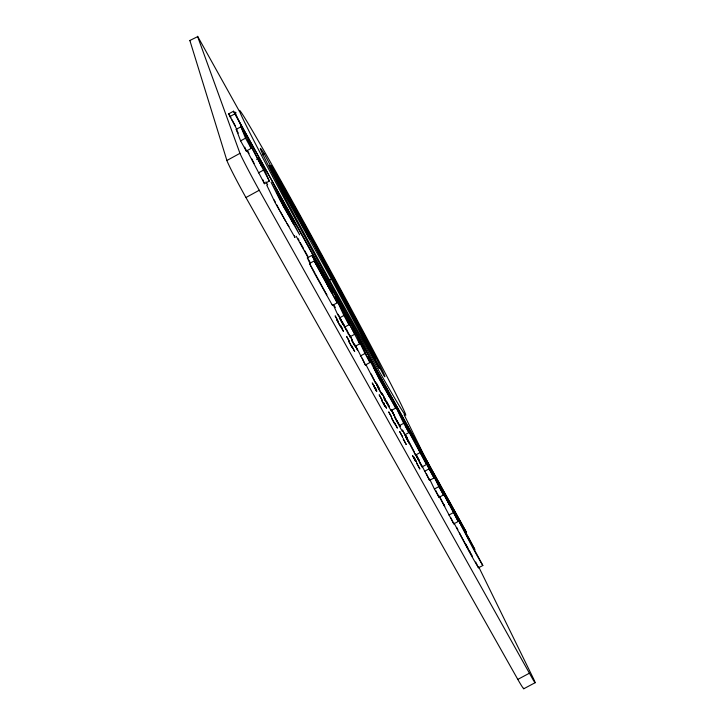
<?xml version="1.0" encoding="UTF-8"?>
<svg xmlns="http://www.w3.org/2000/svg" width="725" height="725" viewBox="0 0 725 725"><rect width="100%" height="100%" fill="white"/><g stroke="black" fill="none" stroke-linecap="round" stroke-linejoin="round"><path stroke-width="1.09" d="M523.722 688.197A35.307 1.242 62 0 1 518.384 680.431L245.095 196.022A39.286 1.713 61.2 0 1 227.052 160.986L189.859 40.482L197.78 36.585L239.468 111.414M236.876 129.512L228.683 113.87L233.513 111.224L466.456 532.386L233.513 111.224M229.734 116.662L234.619 113.979M246.79 150.138L264.462 183.724L269.328 181.06L248.013 140.605L251.203 148.398L246.301 151.09L240.609 140.858L236.223 129.367L240.927 126.784L261.933 166.687L258.426 158.349L256.559 159.373M240.609 140.858L245.521 138.158L240.927 126.784M226.871 160.506L239.957 153.328L197.517 36.259M262.323 154.86L264.217 153.827L310.218 239.612L269.174 165.3L271.957 171.526L331.407 279.125L379.329 368.481A129.675 2.365 61.4 0 1 299.561 224.859A129.675 2.365 61.4 0 1 264.217 153.827M258.426 172.876L263.302 170.203M245.938 197.535L259.233 190.258L533.092 679.769A35.317 0.933 61.9 0 0 533.618 678.963L478.609 566.696M310.11 263.673L307.337 257.892L311.922 255.39L328.217 284.427L332.63 293.027L317.287 265.151L337.225 302.814L332.576 305.343L332.231 304.998L314.804 273.914L309.512 263.483L314.197 260.937L331.434 292.275L311.922 255.39M329.44 280.203L331.407 279.125M339.228 318.03L343.904 315.484L335.548 297.477L354.172 333.038L352.894 328.76L360.706 342.862L369.995 362.509L365.382 365.01L355.631 345.707M344.366 327.256L349.033 324.718L342.245 310.164L359.654 343.868L355.014 346.396M349.749 336.935L354.407 334.406M360.352 355.993L364.983 353.483L357.751 338.131L359.654 343.868M388.029 405.601L391.11 410.567L395.75 408.103L384.767 386.425L368.264 357.198L379.012 378.586L395.75 408.103M418.796 460.982L422.086 466.891L426.563 464.471L409.833 432.562L414.863 440.564L402.873 420.165L393.276 401.605L403.716 423.291L399.185 425.747L402.284 431.33M405.266 434.556L408.882 432.608L405.583 425.774L426.563 464.471M420.002 452.654L415.507 455.073L404.976 434.755M424.542 471.304L429.019 468.894L417.736 445.739L434.039 477.947L429.581 480.358L422.131 466.257M458.209 521.502L435.698 479.089L443.464 494.939L439.024 497.323L434.402 489.013L438.852 486.62L427.252 462.903L449.554 504.963L441.597 488.786L445.993 496.716L458.209 521.502L453.805 523.876L438.589 495.266M448.893 515.04L453.306 512.666M453.913 522.861L468.613 550.52A37.211 0.888 61.7 0 0 475.627 562.981L478.509 567.802L482.823 565.491L459.496 521.837L474.866 549.532L469.048 538.476L454.312 512.312L472.981 548.173A37.211 0.752 61.7 0 0 479.968 560.643L482.823 565.491M517.804 679.407L529.313 673.262M523.803 688.75L535.141 682.696M266.691 185.011L275.21 202.801L294.957 237.483L294.45 235.797M337.225 302.814L314.197 260.937M288.958 226.445L287.055 223.554M307.337 257.892L307.744 258.381M326.776 294.803L315.303 273.923M407.151 437.592L405.438 434.937L414.283 451.911M412.779 455.98L412.498 455.545L415.498 461.127L413.051 456.451M413.884 456.995L414.337 457.756M376.71 390.594L376.212 389.751M383.897 403.182L383.588 402.683L383.86 403.327M351.997 346.459L351.634 345.888L354.688 351.525L352.296 346.985M337.823 320.885L338.203 321.483L338.004 320.976M308.768 260.039L309.874 261.924M471.64 555.232L468.395 549.568M374.317 386.978L373.692 385.954L376.719 391.591L374.671 387.603M377.136 385.446L376.511 384.422L379.547 390.059L375.042 381.305L377.181 385.111M377.435 385.89L378.051 386.914L376.619 383.679L379.628 389.225L377.489 385.464M285.877 221.542L283.384 217.137M337.515 320.341L335.14 315.837L337.415 319.825M347.456 337.768C344.103 332.014 351.435 345.589 348.625 339.934M380.127 396.376L379.166 394.763L382.157 400.327L380.507 397.064M309.512 263.483L314.84 272.99M381.848 394.056L379.846 390.449M383.697 397.971L385.283 400.807M228.683 113.87L230.885 117.831M231.982 119.806L235.281 125.733M297.912 238.425L299.008 240.401M300.105 242.386L303.403 248.312M304.5 250.288L307.799 256.224M265.993 181.893L267.643 184.857M296.208 236.25L308.297 257.991M236.223 129.367L238.298 133.11M334.243 305.642L335.303 307.554M465.341 543.397L468.051 548.254M469.129 550.202L470.208 552.142M351.852 340.714L354.489 345.444M258.426 158.349L263.782 168.01L269.328 181.06M245.521 138.158L251.203 148.398M343.904 315.484L349.033 324.718M364.983 353.483L369.995 362.509M403.716 423.291L408.882 432.608M429.019 468.894L434.039 477.947M438.852 486.62L443.464 494.939M381.685 394.355L377.942 387.567M259.233 190.258L258.39 188.745A39.295 1.287 61.3 0 1 240.147 153.8L239.957 153.328M467.924 548.725L459.532 533.056M282.841 216.168L280.058 211.102M414.673 458.345L415.044 459.016M415.507 460.23L416.757 462.378L415.425 459.732M385.247 405.955L386.57 408.238L385.301 405.701M373.602 385.183C368.88 376.9 378.087 393.902 374.716 387.277M375.468 388.428L375.858 389.126M282.723 205.148L299.679 234.9L287.934 211.637L271.059 182.211L280.031 200.163L293.679 223.862L288.061 212.398L277.131 193.122L282.759 204.64M347.846 338.484L348.245 339.228M340.514 325.335L342.127 328.47L340.243 325.217M375.468 382.999L366.234 365.228M279.515 210.105L276.533 204.513M414.736 458.807L415.117 459.514M375.577 388.247L375.958 388.953M373.991 385.917L374.372 386.624M440.039 497.404L444.679 506.313M374.372 380.263L372.65 376.928M391.119 416.204L388.7 411.863L391.681 417.41L391.391 416.748M384.132 403.87L384.468 404.514M248.013 151.516L249.028 153.501M251.557 158.44L254.094 163.379M414.392 458.155L413.912 457.185M376.293 389.597L376.565 390.132M374.091 385.8L374.354 386.334M274.186 199.91L275.246 202.021M346.568 329.449L349.087 334.515M371.2 374.018L372.251 376.139M344.737 326.803L348.743 334.905M456.678 527.365L457.828 529.694M404.07 414.6L429.408 466.311M475.682 562.02L478.509 567.802M471.159 553.954L472.392 556.474M450.914 517.904L453.805 523.876M443.727 504.265L444.706 506.286M435.68 490.372L439.024 497.323M429.635 479.098L434.402 489.013M326.304 293.661L326.703 294.495M426.291 473.488L429.581 480.358M391.718 409.906L398.714 424.75M362.192 358.105L365.382 365.01M333.328 304.944L337.859 315.013M262.822 179.673L264.462 183.724M244.778 147.157L246.301 151.09M332.222 304.418L332.576 305.343M390.857 409.462L391.255 410.54M189.859 40.473A23.843 0.598 61.2 0 1 190.149 40.799M241.978 127.618A173.511 3.752 61.4 0 1 235.997 112.665M397.309 427.949L394.309 422.421L397.309 427.949M397.463 422.213L394.445 416.639L397.463 422.213M397.083 420.917L400.082 426.49L397.083 420.917M394.663 423.726L391.645 418.153L394.663 423.726M390.05 397.626L380.843 381.45L373.919 367.502L390.05 397.626M394.454 415.869L391.464 410.368L394.454 415.869M389.352 406.707L386.362 401.188L389.352 406.707M387.721 404.713L384.694 399.112L387.721 404.713M384.912 406.236L381.876 400.635L384.912 406.236M384.948 398.786L381.948 393.258L384.948 398.786M322.797 260.347L360.914 331.026L308.125 233.042L303.775 224.451L310.019 235.163L304.002 224.034A31.818 0.544 61.4 0 0 301.618 221.279A31.818 0.544 61.4 0 0 323.132 260.855L322.797 260.347M339.218 289.529L326.159 264.697A28.375 0.489 61.4 0 1 344.466 299.108A33.305 0.58 61.5 0 1 364.847 337.071L369.27 346.16L361.458 331.117A27.903 0.489 61.5 0 0 343.016 296.752L339.164 289.547M357.534 349.985L354.443 344.339L357.534 349.985M351.96 347.148L348.852 341.466L351.96 347.148M354.824 345.598L351.716 339.907L354.824 345.598M352.296 340.107L349.223 334.479L352.296 340.107M343.433 331.334L340.324 325.652L343.433 331.334M346.287 329.784L343.179 324.102L346.287 329.784M340.161 325.987L337.025 320.26L340.161 325.987M344.964 326.921L341.874 321.275L344.964 326.921M343.043 324.419L339.907 318.692L343.043 324.419M341.085 319.952L337.986 314.288L341.085 319.952M419.82 468.885L416.839 463.375L419.82 468.885M406.218 444.488L403.209 438.888L406.218 444.488M422.584 467.389L419.594 461.879L422.584 467.389M418.271 459.632L415.262 454.049L418.271 459.632M402.701 437.175L399.729 431.638L402.701 437.175M419.485 460.91L416.522 455.4L419.485 460.91M409 442.984L405.991 437.392L409 442.984M405.456 435.68L402.475 430.152L405.456 435.68M352.549 316.254L271.286 165.672A129.675 2.365 61.4 0 1 345.381 299.633A129.675 2.365 61.4 0 1 384.042 375.858L352.549 316.254M362.382 334.053L358.15 326.395L366.904 343.369L362.382 334.053M370.792 349.269L366.596 341.683L375.459 358.848L370.792 349.269M272.482 176.329A173.529 3.181 61.4 0 0 404.867 414.446A173.529 3.181 61.4 0 0 289.873 196.774A173.529 3.181 61.4 0 0 272.482 176.329"/></g></svg>
